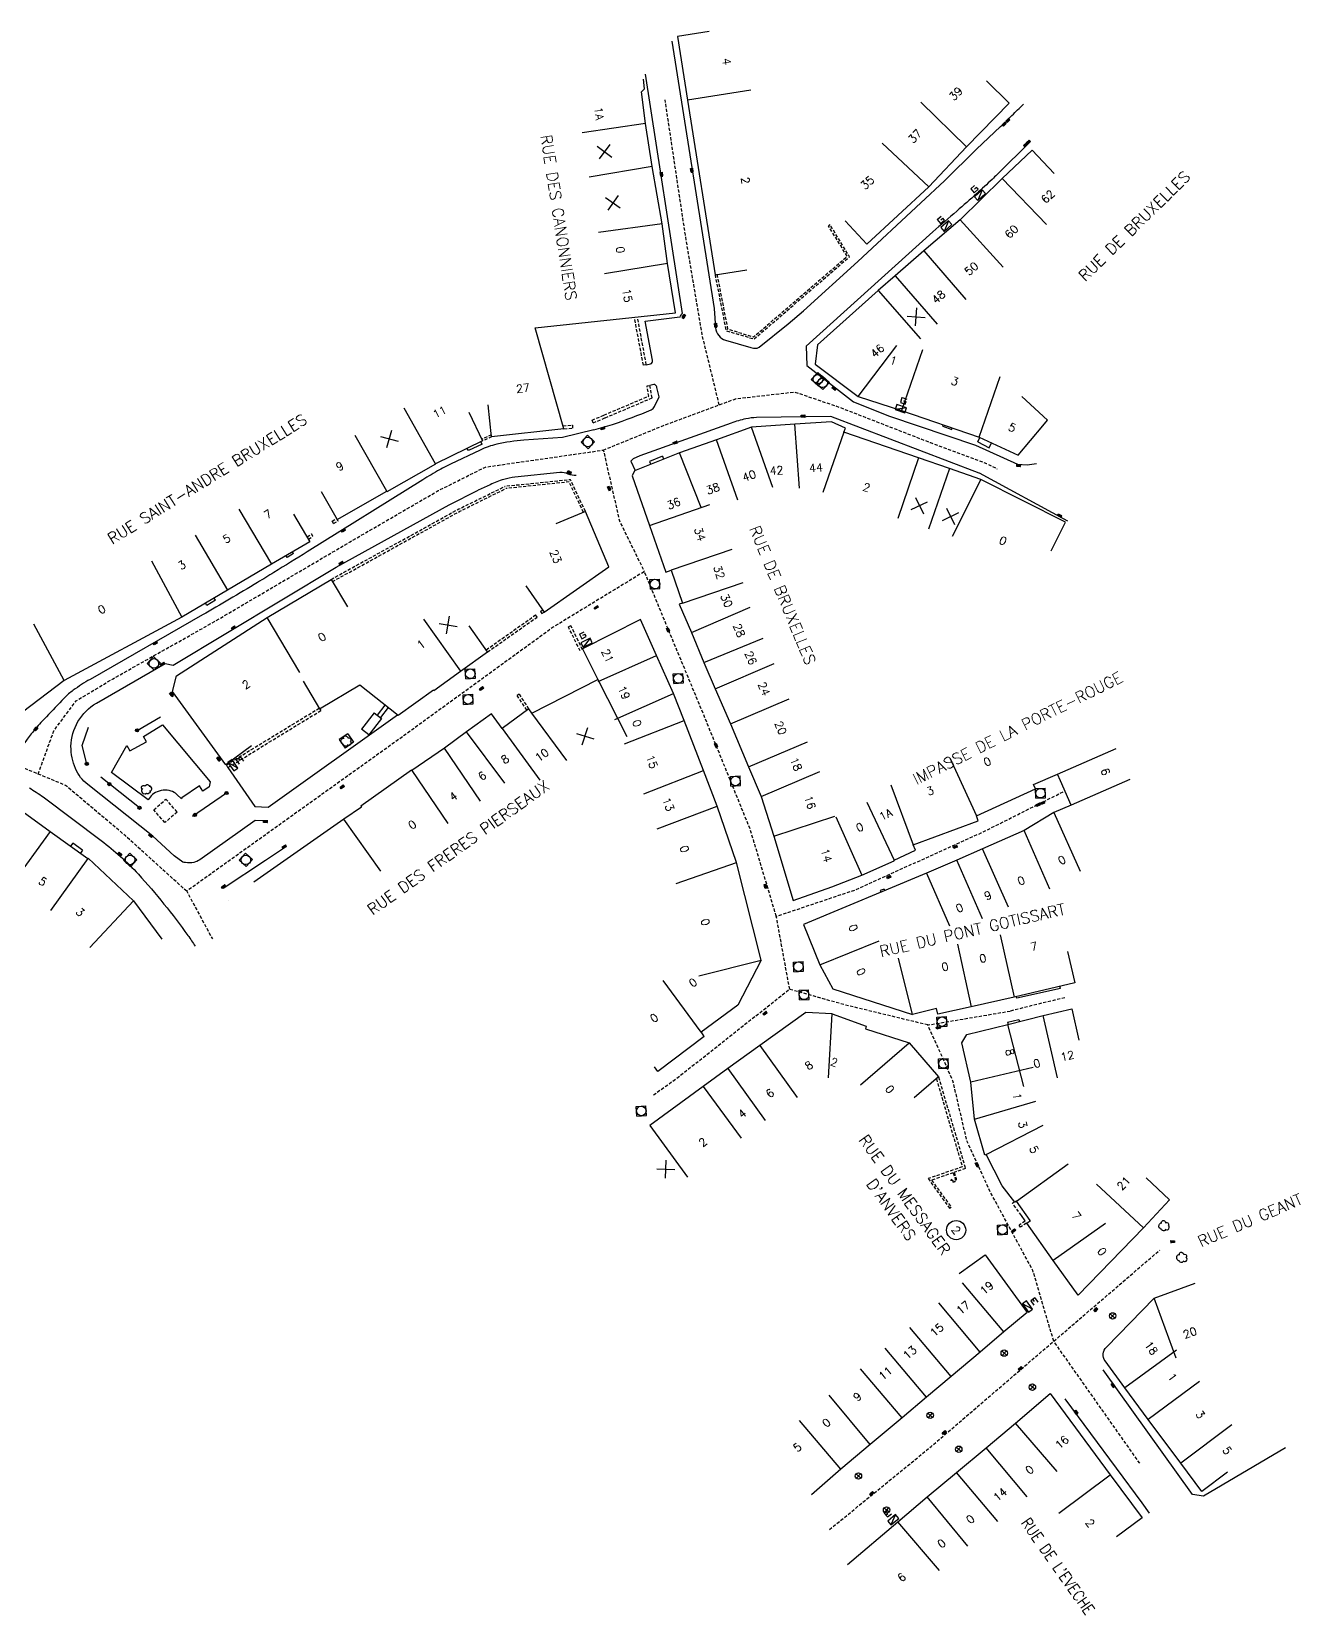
# Model space of a CAD drawing. Header units: millimetres. Extents: x 146015 to 146986, y 143000 to 144000.
# Drawn here: x 146784.5 to 146982.6, y 143007.6 to 143254.9 of the extents above; entities that cross this region are included whole.
import ezdxf
from ezdxf.enums import TextEntityAlignment as Align

# ---------------------------------------------------------------- set-up
doc = ezdxf.new("R2010")
doc.units = ezdxf.units.MM
doc.linetypes.add('DASHED', pattern=[0.75, 0.5, -0.25])
doc.layers.get('0').update_dxf_attribs({"linetype": 'CONTINUOUS'})
for name, color, linetype in [('W0001', 6, 'DASHED'), ('W0008', 7, 'CONTINUOUS'), ('W0017', 7, 'CONTINUOUS'), ('W0100', 7, 'CONTINUOUS'), ('W0105', 7, 'CONTINUOUS'), ('W0112', 1, 'DASHED'), ('W0300', 7, 'CONTINUOUS'), ('W0322', 7, 'CONTINUOUS'), ('W0400', 7, 'CONTINUOUS'), ('W0420', 7, 'CONTINUOUS'), ('W0430', 7, 'CONTINUOUS'), ('W0432', 7, 'CONTINUOUS'), ('W0469', 7, 'CONTINUOUS'), ('W0989', 7, 'CONTINUOUS'), ('W0991', 7, 'CONTINUOUS'), ('W1102', 7, 'CONTINUOUS')]:
    doc.layers.add(name, color=color, linetype=linetype)
doc.styles.get("Standard").update_dxf_attribs({"font": 'romans.shx', "width": 0.85})

# ---------------------------------------------------------------- blocks, each defined once
blk = doc.blocks.new('T420')
for p, q in [((0.75, 0.75), (-0.75, 0.75)), ((-0.75, 0.75), (-0.75, -0.75)), ((0.75, 0.75), (0.75, -0.75)), ((0.75, -0.75), (-0.75, -0.75))]:
    blk.add_line(p, q)
blk.add_ellipse((0, 0), major_axis=(-0.53, 0.53), ratio=1, start_param=3.926991, end_param=10.210176)
blk = doc.blocks.new('T400')
for p, q in [((-0.15, 0.3), (0.15, 0.3)), ((-0.15, -0.25), (-0.15, 0.3)), ((-0.15, 0.15), (0.15, 0.15)), ((-0.15, 0), (0.15, 0)), ((0.15, 0.3), (0.15, -0.25)), ((-0.15, -0.15), (0.15, -0.15)), ((-0.15, -0.25), (-0.15, -0.3)), ((-0.15, -0.3), (0.15, -0.3)), ((0.15, -0.3), (0.15, -0.25))]:
    blk.add_line(p, q)
blk = doc.blocks.new('T300')
for p, q in [((-0.8, 0.51), (-0.86, 0.34)), ((-0.86, 0.34), (-0.86, 0.17)), ((-0.86, 0.17), (-0.74, 0.06)), ((-0.69, 0.63), (-0.8, 0.51)), ((-0.8, -0.06), (-0.74, 0.06)), ((-0.74, 0.06), (-0.69, 0.11)), ((-0.57, 0.69), (-0.69, 0.63)), ((-0.46, 0.69), (-0.57, 0.69)), ((-0.29, 0.63), (-0.46, 0.69)), ((-0.29, 0.63), (-0.17, 0.74)), ((-0.23, 0.57), (-0.29, 0.63)), ((-0.17, 0.74), (-0.06, 0.8)), ((-0.06, 0.8), (0.06, 0.8)), ((0.06, 0.8), (0.23, 0.74)), ((0.23, 0.74), (0.34, 0.63)), ((0.34, 0.63), (0.4, 0.51)), ((0.46, 0.46), (0.34, 0.46)), ((0.4, 0.51), (0.4, 0.46)), ((0.57, 0.4), (0.46, 0.46)), ((0.57, 0.4), (0.69, 0.29)), ((0.69, 0.29), (0.74, 0.17)), ((0.74, 0.06), (0.69, -0.17)), ((0.74, 0.17), (0.74, 0.06)), ((-0.8, -0.17), (-0.8, -0.06)), ((-0.8, -0.23), (-0.8, -0.17)), ((-0.74, -0.34), (-0.8, -0.23)), ((-0.69, -0.4), (-0.74, -0.34)), ((-0.51, -0.46), (-0.69, -0.4)), ((-0.4, -0.46), (-0.51, -0.46)), ((-0.4, -0.46), (-0.34, -0.46)), ((-0.34, -0.46), (-0.34, -0.4)), ((-0.34, -0.51), (-0.34, -0.46)), ((-0.29, -0.63), (-0.34, -0.51)), ((-0.17, -0.74), (-0.29, -0.63)), ((-0.06, -0.8), (-0.17, -0.74)), ((0.06, -0.8), (-0.06, -0.8)), ((0.17, -0.74), (0.06, -0.8)), ((0.23, -0.69), (0.17, -0.74)), ((0.29, -0.46), (0.23, -0.46)), ((0.29, -0.63), (0.23, -0.69)), ((0.46, -0.4), (0.29, -0.46)), ((0.34, -0.51), (0.29, -0.63)), ((0.34, -0.51), (0.34, -0.46)), ((0.57, -0.34), (0.46, -0.4)), ((0.63, -0.29), (0.57, -0.34)), ((0.69, -0.17), (0.63, -0.29))]:
    blk.add_line(p, q)
blk = doc.blocks.new('T430')
at = {"flags": 128}
for points in [[(0.8, 0.8), (-0.8, 0.8)], [(-0.8, 0.8), (-0.8, 0)], [(0.8, 0.8), (-0.8, 0)], [(-0.8, 0), (0.8, 0)], [(-0.4, 2.1), (0.4, 2.1)], [(-0.4, 2.1), (-0.4, 1.3)], [(-0.4, 1.7), (0, 1.7)], [(-0.4, 1.3), (0.4, 1.3)], [(0.8, 0), (0.8, 0.8)]]:
    blk.add_lwpolyline(points, dxfattribs=at)
blk = doc.blocks.new('T432')
at = {"flags": 128}
for points in [[(0.8, 0.8), (-0.8, 0.8)], [(-0.8, 0.8), (-0.8, 0)], [(0.8, 0.8), (-0.8, 0)], [(-0.8, 0), (0.8, 0)], [(-0.4, 2.1), (-0.4, 1.3)], [(-0.4, 1.3), (0.4, 1.3)], [(-0.39, 2.1), (0.41, 2.1)], [(0, 1.7), (0.4, 1.7)], [(0.4, 1.3), (0.4, 1.7)], [(0.8, 0), (0.8, 0.8)]]:
    blk.add_lwpolyline(points, dxfattribs=at)
blk = doc.blocks.new('t322o')
at = {"color": 0, "linetype": 'Continuous'}
for radius in [0.25, 0.15]:
    blk.add_circle((0, 0), radius, dxfattribs=at)
blk = doc.blocks.new('t991o')
at = {"color": 0, "linetype": 'Continuous'}
for p, q in [((-1, 1), (1, -1)), ((-1, -1), (1, 1))]:
    blk.add_line(p, q, dxfattribs=at)
blk = doc.blocks.new('T469')
at = {"color": 0, "linetype": 'Continuous', "flags": 128}
for points in [[(-0.35, 0.35), (0.35, -0.35)], [(-0.35, -0.35), (0.35, 0.35)]]:
    blk.add_lwpolyline(points, dxfattribs=at)
at = {"color": 0, "linetype": 'Continuous'}
blk.add_circle((0, 0), 0.5, dxfattribs=at)

msp = doc.modelspace()

# ---------------------------------------------------------------- linework, layer by layer
at = {"layer": 'W0001', "flags": 128}
for points in [[(146891.85, 143196.63), (146889.21, 143207.45), (146886.56, 143223.16), (146883.39, 143244.27)], [(146873.74, 143189.56), (146883.13, 143193.4), (146894.45, 143197.59), (146903.64, 143198.64), (146910.53, 143196.29), (146924.83, 143190.73), (146933.59, 143187.48), (146935.27, 143186.63), (146935.27, 143186.63)], [(146808.68, 143120.67), (146799.11, 143129.32), (146789.77, 143137.19), (146781.14, 143140.77), (146776.16, 143142.47), (146767.13, 143150.58), (146753.97, 143163.29), (146739, 143179.79), (146729.2, 143188.82), (146709.25, 143161.56)], [(146785.49, 143138.97), (146787.93, 143145.72), (146791.41, 143150.39), (146797.18, 143153.86), (146813.03, 143162.79), (146834.22, 143175.25), (146847.97, 143183.23), (146855.33, 143186.91), (146869.06, 143188.89), (146873.74, 143189.56), (146876.25, 143178.52), (146880.15, 143170.59)], [(146900.76, 143116.75), (146896.71, 143130.27), (146889.64, 143147.69), (146880.15, 143170.59), (146865.92, 143161.9), (146841.89, 143144.44), (146808.68, 143120.67), (146812.69, 143113.24)], [(146902.85, 143105.35), (146900.76, 143116.75), (146913.03, 143120.87), (146932.75, 143129.78), (146945.83, 143136.34)], [(146924.42, 143099.78), (146911.57, 143102.89), (146902.85, 143105.35), (146885.23, 143091.42), (146881.39, 143088.67)], [(146945.82, 143104.02), (146945.82, 143104.02), (146945.82, 143104.02), (146945.82, 143104.02), (146945.82, 143104.02), (146945.82, 143104.02), (146945.82, 143104.02), (146944.22, 143103.65), (146942.88, 143103.34), (146940.53, 143102.76), (146937.27, 143101.95)], [(146944.08, 143050.4), (146940.82, 143061.44), (146934.2, 143073.65), (146930.49, 143081.79), (146928.35, 143091.04), (146924.42, 143099.78), (146937.27, 143101.95)], [(146909.06, 143020.97), (146909.06, 143020.97), (146924.93, 143033.95), (146960.64, 143064.62)], [(146957.52, 143031.33), (146944.08, 143050.4)]]:
    msp.add_lwpolyline(points, dxfattribs=at)
at = {"layer": 'W0008'}
msp.add_line((146880.27, 143248.29), (146886.04, 143210.91), dxfattribs=at)
at = {"layer": 'W0008', "flags": 128}
for points in [[(146884.46, 143253.4), (146891.03, 143211.66), (146891.27, 143208.68, 0.149425), (146891.77, 143207.44, 0.153748), (146892.84, 143206.71), (146896.79, 143205.56, 0.085772), (146897.63, 143205.46, 0.156453), (146898.07, 143205.63), (146902.62, 143209.29), (146905, 143211.31), (146913.51, 143219), (146923.34, 143228.16), (146927.03, 143231.61), (146932.03, 143236.54), (146935.79, 143240.08, 0.009883), (146937.56, 143241.82, -0.009883), (146939.34, 143243.56)], [(146940.47, 143237.73), (146935.25, 143232.59, -0.007123), (146934.46, 143231.84, -0.002349), (146932.05, 143229.62, -0.009014), (146928.93, 143226.88, 0.00759), (146925.22, 143223.64), (146905.4, 143205.78), (146905.52, 143202.79), (146912.8, 143197.09), (146918.44, 143194.87), (146931.89, 143190.31), (146938.4, 143187.34), (146939.92, 143187.26), (146941.37, 143187.47)], [(146909.29, 143194.83), (146897.66, 143194.63, 0.048223), (146896, 143194.44, 0.03346), (146893.69, 143193.78), (146879.44, 143188.68), (146878.42, 143188.18), (146878.06, 143187.82), (146878.74, 143186.36)], [(146872.26, 143192.71), (146867.36, 143191.55), (146861.35, 143191.1, 0.036025), (146857.11, 143190.47, 0.056195), (146854.51, 143189.57), (146849.9, 143187.38, 0.01742), (146848.18, 143186.49, 0.010957), (146845.54, 143184.92), (146827.51, 143173.67, -0.001204), (146822.31, 143170.45, -0.002465), (146819.75, 143168.89, -0.002706), (146815.36, 143166.27, -0.002833), (146811.14, 143163.81), (146793.59, 143153.75, 0.02618), (146790.97, 143152.06, 0.043621), (146789.55, 143150.83, 0.004366), (146786.77, 143147.92, 0.00705), (146785.09, 143146.08, 0.029418), (146783.79, 143144.42, -0.041387), (146782.83, 143143.26, -0.136216), (146782.33, 143142.97, -0.047728), (146780.72, 143142.71, -0.140727), (146779.04, 143143.08, -0.105563), (146777.51, 143144.41)], [(146869.51, 143185.6, -0.138208), (146868.24, 143185.82, 0.138208), (146866.97, 143186.04), (146859.93, 143185.33, 0.047833), (146858.21, 143184.98, 0.036291), (146856.05, 143184.16), (146854.22, 143183.3)], [(146784.13, 143136.84, 0.021711), (146785.19, 143136.12, -0.021711), (146786.25, 143135.39), (146795.35, 143128.57, -0.046988), (146801.13, 143123.33, -0.029804), (146808.85, 143113.78, -0.027159), (146810, 143112.07), (146810, 143112.07), (146810, 143112.07)]]:
    msp.add_lwpolyline(points, format="xyb", dxfattribs=at)
at = {"layer": 'W0008'}
for points in [[(146880.46, 143202.9), (146881.12, 143203.05, 0.226566), (146881.35, 143203.22, 0.16381), (146881.41, 143203.61), (146880.26, 143209.72), (146885.71, 143210.36, 0.23808), (146885.72, 143210.36, 0.002621), (146886.04, 143210.91, 0.167339)], [(146872.26, 143192.71, 0.008557), (146873.73, 143193.12, 0.008557), (146875.17, 143193.57, 0.020189), (146881.23, 143195.87, 0.185773), (146881.75, 143196.38), (146882.45, 143197.9), (146882.11, 143199.36, 0.154085), (146881.89, 143199.72, 0.24108), (146881.63, 143199.79), (146881.03, 143199.65)], [(146821.37, 143131.66), (146819.39, 143131.74), (146810.74, 143125.59, -0.10496), (146809.79, 143125.17, -0.083757), (146808.48, 143125.13, -0.015009), (146808.11, 143125.19, -0.11157), (146808.07, 143125.21), (146806.7, 143126.22), (146803.39, 143129.25), (146793.22, 143137.33, -0.122363), (146791.32, 143139.81, -0.106989), (146790.61, 143143.3, -0.130595), (146791.7, 143147.17, -0.129029), (146794.59, 143150.03), (146805.31, 143156.22), (146806.55, 143155.96), (146832.01, 143171.29), (146849.67, 143181.02), (146854.22, 143183.3, -0.028062)]]:
    msp.add_lwpolyline(points, format="xyb", dxfattribs=at)
at = {"layer": 'W0008', "flags": 128}
for points in [[(146946.3, 143178.45), (146932.49, 143185.95), (146932.45, 143185.97), (146909.29, 143194.83)], [(146980.29, 143033.76), (146967.48, 143026.21), (146965.75, 143026.44), (146951.79, 143045.91)], [(146945.82, 143041.39), (146957.84, 143025.15), (146958.97, 143023.56)]]:
    msp.add_lwpolyline(points, dxfattribs=at)
at = {"layer": 'W0008'}
msp.add_lwpolyline([(146814.38, 143121.17), (146821.01, 143125.52), (146824.29, 143127.69)], dxfattribs=at)
at = {"layer": 'W0017'}
for p, q in [((146837.94, 143148.55), (146839.1, 143147.65)), ((146833.84, 143145.27), (146832.51, 143144.34)), ((146832.51, 143144.34), (146833.42, 143143.02)), ((146834.75, 143143.95), (146833.42, 143143.02)), ((146833.85, 143145.26), (146834.75, 143143.95)), ((146837.13, 143145.1), (146835.97, 143146))]:
    msp.add_line(p, q, dxfattribs=at)
at = {"layer": 'W0017', "flags": 128}
for points in [[(146837.94, 143148.55), (146835.97, 143146)], [(146815.13, 143140.01), (146819.3, 143133.88), (146821.39, 143133.79), (146841.62, 143148.24)], [(146839.1, 143147.65), (146837.13, 143145.1)]]:
    msp.add_lwpolyline(points, dxfattribs=at)
msp.add_lwpolyline([(146812.36, 143137.73), (146812.18, 143136.97), (146811.2, 143136.27), (146810.68, 143137.11), (146807.93, 143135.23), (146807.89, 143135.1), (146807.13, 143135.8, 0.113669), (146806.23, 143136.32, 0.096533), (146805.01, 143136.44, 0.10084), (146803.8, 143136.08, 0.116694), (146802.98, 143135.35), (146802.68, 143134.92), (146796.95, 143139.22), (146799.34, 143143.43), (146799.82, 143142.59), (146802.4, 143144), (146801.94, 143144.85), (146804.92, 143146.64)], format="xyb", close=True, dxfattribs=at)
at = {"layer": 'W0100'}
for p, q in [((146890.26, 143254.91), (146885.32, 143254.13)), ((146880.19, 143245.96), (146880.02, 143247.47)), ((146879.69, 143245.52), (146880.19, 143245.96)), ((146880.35, 143240.58), (146879.69, 143245.52)), ((146937.13, 143243.72), (146933.56, 143247.22)), ((146930.45, 143236.91), (146937.13, 143243.72)), ((146924.57, 143230.67), (146930.45, 143236.91)), ((146944.14, 143232.74), (146940.72, 143236.38)), ((146882.91, 143224.9), (146881.37, 143233.85)), ((146914.91, 143221.72), (146924.57, 143230.67)), ((146911.51, 143225.39), (146914.91, 143221.72)), ((146883.78, 143218.7), (146882.91, 143224.9)), ((146885.03, 143210.99), (146883.78, 143218.7)), ((146891.19, 143216.95), (146896.13, 143217.73)), ((146916.67, 143214.47), (146907.18, 143206.02)), ((146863.11, 143208.66), (146885.03, 143210.99)), ((146907.18, 143206.02), (146906.82, 143203)), ((146906.82, 143203), (146913.52, 143197.93)), ((146913.52, 143197.93), (146920.33, 143195.75)), ((146920.33, 143195.75), (146932.46, 143191.59)), ((146896.88, 143193.12), (146891.44, 143191.17)), ((146903.67, 143193.61), (146896.88, 143193.12)), ((146909.39, 143193.99), (146903.67, 143193.61)), ((146911.57, 143192.99), (146909.39, 143193.99)), ((146891.44, 143191.17), (146885.62, 143189.13)), ((146911.32, 143192.37), (146911.57, 143192.99)), ((146922.97, 143188.33), (146911.32, 143192.37)), ((146885.62, 143189.13), (146878.6, 143186.31)), ((146927.78, 143186.67), (146922.97, 143188.33)), ((146840, 143183.09), (146847.57, 143187.4)), ((146847.57, 143187.4), (146847.55, 143187.44)), ((146878.6, 143186.31), (146878.24, 143185.52)), ((146878.6, 143186.31), (146878.6, 143186.31)), ((146932.72, 143184.98), (146927.78, 143186.67)), ((146832.16, 143178.73), (146839.96, 143183.17)), ((146839.96, 143183.17), (146840, 143183.09)), ((146878.24, 143185.52), (146880.96, 143177.77)), ((146945.92, 143178.31), (146932.72, 143184.98)), ((146829.69, 143183.07), (146832.16, 143178.73)), ((146825.38, 143179.57), (146827.92, 143175.26)), ((146943.66, 143173.85), (146945.92, 143178.31)), ((146880.96, 143177.77), (146883.49, 143170.49)), ((146827.92, 143175.26), (146821.9, 143171.73)), ((146821.9, 143171.73), (146815.06, 143167.68)), ((146883.49, 143170.49), (146884.34, 143170.79)), ((146884.34, 143170.79), (146886.1, 143165.66)), ((146821.23, 143163.41), (146831.22, 143169.36)), ((146831.22, 143169.36), (146833.78, 143165.07)), ((146884.57, 143170.14), (146884.57, 143170.14)), ((146815.06, 143167.68), (146807.91, 143163.47)), ((146807.91, 143163.47), (146789.55, 143153.57)), ((146807.11, 143154.31), (146821.23, 143163.41)), ((146886.1, 143165.66), (146885.61, 143165.5)), ((146882.05, 143157.5), (146879.55, 143163.08)), ((146884.69, 143151.56), (146882.05, 143157.5)), ((146889.45, 143156.4), (146891.23, 143152.27)), ((146789.55, 143153.57), (146778.1, 143144.91)), ((146826.87, 143153.48), (146829.41, 143149.17)), ((146847.28, 143152.03), (146851.45, 143155.03)), ((146829.41, 143149.17), (146835.72, 143152.89)), ((146835.72, 143152.89), (146841.69, 143148.19)), ((146841.69, 143148.19), (146847.2, 143152.11)), ((146847.2, 143152.11), (146847.28, 143152.03)), ((146886.35, 143147.32), (146884.69, 143151.56)), ((146891.23, 143152.27), (146893.58, 143146.79)), ((146829.41, 143149.17), (146829.41, 143149.17)), ((146862.13, 143149.14), (146857.93, 143146.08)), ((146862.56, 143148.49), (146862.13, 143149.14)), ((146856.3, 143148.37), (146852.37, 143145.58)), ((146857.93, 143146.08), (146856.3, 143148.37)), ((146889.38, 143139.51), (146886.35, 143147.32)), ((146893.58, 143146.79), (146896.41, 143140.1)), ((146852.37, 143145.58), (146848.93, 143143.02)), ((146818.82, 143143.35), (146814.78, 143140.41)), ((146848.93, 143143.02), (146843.82, 143139.54)), ((146843.79, 143139.57), (146835.9, 143133.96)), ((146843.79, 143139.57), (146835.9, 143133.96)), ((146843.82, 143139.54), (146843.79, 143139.57)), ((146843.79, 143139.57), (146843.79, 143139.57)), ((146891.5, 143133.96), (146889.38, 143139.51)), ((146896.41, 143140.1), (146898.37, 143135.46)), ((146940.94, 143137.33), (146944.69, 143138.95)), ((146778.68, 143136.28), (146787.35, 143129.99)), ((146932.02, 143132.42), (146941.23, 143136.65)), ((146941.23, 143136.65), (146940.94, 143137.33)), ((146835.98, 143133.82), (146833.24, 143131.94)), ((146835.9, 143133.96), (146835.98, 143133.82)), ((146894.56, 143125.18), (146891.5, 143133.96)), ((146898.37, 143135.46), (146900.39, 143129.29)), ((146946.78, 143134.12), (146944.12, 143132.94)), ((146833.24, 143131.94), (146819.15, 143122.07)), ((146922.12, 143127.9), (146932.3, 143131.66)), ((146932.3, 143131.66), (146932.02, 143132.42)), ((146944.12, 143132.94), (146939.44, 143130.15)), ((146787.35, 143129.99), (146793.22, 143125.77)), ((146900.39, 143129.29), (146903.38, 143119.24)), ((146939.44, 143130.15), (146932.94, 143127.3)), ((146919.14, 143125.52), (146922.49, 143127.1)), ((146922.49, 143127.1), (146922.12, 143127.9)), ((146932.94, 143127.3), (146928.96, 143125.52)), ((146793.22, 143125.77), (146793.31, 143125.84)), ((146793.31, 143125.84), (146800.39, 143119.18)), ((146898.37, 143109.88), (146894.56, 143125.18)), ((146914.14, 143123.16), (146919.15, 143125.4)), ((146919.15, 143125.4), (146919.14, 143125.52)), ((146928.96, 143125.52), (146924.22, 143123.47)), ((146903.38, 143119.24), (146909.43, 143121.33)), ((146924.22, 143123.47), (146905.01, 143115.47)), ((146909.43, 143121.33), (146914.14, 143123.16)), ((146800.39, 143119.18), (146804.79, 143113.19)), ((146815.27, 143119.23), (146815.27, 143119.23)), ((146905.01, 143115.47), (146907.57, 143109.15)), ((146898.37, 143109.88), (146894.76, 143102.86)), ((146946.22, 143111.24), (146947.39, 143106.38)), ((146909.6, 143105.45), (146922.01, 143101.43)), ((146937.88, 143104.1), (146931.2, 143102.62)), ((146947.39, 143106.38), (146937.88, 143104.1)), ((146894.76, 143102.86), (146889, 143098.65)), ((146905.37, 143101.73), (146898.18, 143096.6)), ((146909.47, 143101.51), (146905.37, 143101.73)), ((146925.76, 143102.37), (146922.01, 143101.43)), ((146925.98, 143101.47), (146925.76, 143102.37)), ((146931.2, 143102.62), (146925.98, 143101.47)), ((146942.44, 143101.27), (146946.9, 143102.29)), ((146946.9, 143102.29), (146948.01, 143097.42)), ((146909.47, 143101.51), (146914.78, 143099.62)), ((146914.78, 143099.62), (146914.71, 143099.17)), ((146914.71, 143099.17), (146921.48, 143096.99)), ((146930.5, 143098.3), (146936.92, 143099.84)), ((146936.92, 143099.84), (146942.44, 143101.27)), ((146889.47, 143097.99), (146882.26, 143092.53)), ((146889, 143098.65), (146889.46, 143098)), ((146898.18, 143096.6), (146893.18, 143092.99)), ((146921.48, 143096.99), (146926.09, 143091.66)), ((146929.71, 143096.99), (146930.5, 143098.3)), ((146931.15, 143090.86), (146929.71, 143096.99)), ((146882.26, 143092.53), (146881.75, 143093.25)), ((146893.18, 143092.99), (146889.34, 143090.15)), ((146926.09, 143091.66), (146922.31, 143088.39)), ((146889.34, 143090.15), (146881.03, 143084.09)), ((146931.7, 143085.07), (146931.15, 143090.86)), ((146933.34, 143079.47), (146931.7, 143085.07)), ((146933.55, 143079.53), (146933.34, 143079.47)), ((146936.05, 143074.68), (146933.55, 143079.53)), ((146938.02, 143072.09), (146936.05, 143074.68)), ((146958.51, 143075.89), (146962.17, 143072.48)), ((146938.25, 143072.26), (146938.02, 143072.09)), ((146940.41, 143069.26), (146938.25, 143072.26)), ((146962.17, 143072.48), (146958.09, 143068.1)), ((146939.86, 143068.83), (146940.43, 143069.27)), ((146943.99, 143063), (146939.86, 143068.83)), ((146958.09, 143068.1), (146947.91, 143057.58)), ((146929.32, 143060.97), (146933.37, 143063.91)), ((146933.37, 143063.91), (146939.92, 143054.88)), ((146947.91, 143057.58), (146943.99, 143063)), ((146959.76, 143057.13), (146966.15, 143059.46)), ((146939.92, 143054.88), (146936.3, 143051.84)), ((146936.3, 143051.84), (146932.59, 143048.71)), ((146932.59, 143048.71), (146928.06, 143044.91)), ((146955.19, 143043.1), (146952.13, 143047.31)), ((146928.06, 143044.91), (146924.22, 143041.66)), ((146938.11, 143037.61), (146943.5, 143042.25)), ((146943.5, 143042.25), (146952.87, 143029.54)), ((146958.81, 143038.17), (146955.19, 143043.1)), ((146924.22, 143041.66), (146920.39, 143038.42)), ((146920.39, 143038.42), (146915.4, 143034.28)), ((146933.51, 143033.76), (146938.11, 143037.61)), ((146963.92, 143031.34), (146958.81, 143038.17)), ((146915.4, 143034.28), (146910.84, 143030.39)), ((146928.91, 143029.89), (146933.51, 143033.76)), ((146910.84, 143030.39), (146906.23, 143026.4)), ((146924.3, 143026.08), (146928.91, 143029.89)), ((146967.23, 143026.92), (146963.92, 143031.34)), ((146971.23, 143029.92), (146967.23, 143026.92)), ((146952.87, 143029.54), (146957.9, 143022.83)), ((146919.73, 143022.17), (146924.3, 143026.08)), ((146957.9, 143022.83), (146953.9, 143019.83)), ((146911.88, 143015.54), (146919.73, 143022.17))]:
    msp.add_line(p, q, dxfattribs=at)
at = {"layer": 'W0100', "flags": 128}
for points in [[(146885.32, 143254.13), (146886.89, 143244.2), (146891.19, 143216.95)], [(146881.37, 143233.85), (146880.35, 143240.58)], [(146940.72, 143236.38), (146936.03, 143231.98), (146929.45, 143225.51), (146923.8, 143220.68), (146919.32, 143216.79)], [(146919.32, 143216.79), (146916.67, 143214.47)], [(146856.3, 143191.65), (146855.76, 143196.62)], [(146932.46, 143191.59), (146938.55, 143188.77), (146942.36, 143193.34), (146943.09, 143194.21), (146939.08, 143197.94)], [(146867.59, 143192.87), (146856.3, 143191.65)], [(146870.94, 143179.97), (146866.33, 143178.03)], [(146874.58, 143171.34), (146870.94, 143179.97)], [(146855.68, 143158.05), (146852.78, 143162.12)], [(146887.52, 143161.07), (146889.45, 143156.4)], [(146851.45, 143155.03), (146855.68, 143158.05)], [(146862.56, 143148.49), (146872.88, 143153.76)], [(146946.78, 143134.12), (146945.15, 143137.9), (146944.69, 143138.95)]]:
    msp.add_lwpolyline(points, dxfattribs=at)
at = {"layer": 'W0100'}
for points in [[(146867.59, 143192.87), (146863.11, 143208.66)], [(146852.72, 143195.49), (146854.9, 143190.99)], [(146854.9, 143190.99), (146847.55, 143187.44)], [(146864.5, 143164.27), (146874.58, 143171.34)], [(146861.63, 143168.36), (146864.5, 143164.27)], [(146885.61, 143165.5), (146887.52, 143161.07)], [(146879.55, 143163.08), (146870.49, 143158.51)], [(146870.49, 143158.51), (146872.88, 143153.76)], [(146814.78, 143140.41), (146806.46, 143151.87), (146807.11, 143154.31)], [(146907.56, 143109.16), (146909.6, 143105.45)]]:
    msp.add_lwpolyline(points, dxfattribs=at)
at = {"layer": 'W0100', "flags": 128}
msp.add_lwpolyline([(146952.13, 143047.31, -0.179689), (146951.82, 143048.41, -0.174271), (146952.31, 143049.48), (146959.76, 143057.13)], format="xyb", dxfattribs=at)
at = {"layer": 'W0105'}
for p, q in [((146926.74, 143193.29), (146926.82, 143193.52)), ((146928.15, 143192.77), (146928.24, 143193.03)), ((146854.8, 143190.51), (146854.63, 143190.86)), ((146932.21, 143190.83), (146932.54, 143191.55)), ((146933.98, 143189.94), (146934.34, 143190.72)), ((146852.67, 143189.48), (146852.5, 143189.83)), ((146882.96, 143188.59), (146883.14, 143188.13)), ((146880.97, 143187.78), (146881.15, 143187.33)), ((146825.34, 143173.39), (146825.18, 143173.66)), ((146824.35, 143172.81), (146824.19, 143173.07)), ((146813.16, 143166.11), (146812.96, 143166.45)), ((146811.84, 143165.31), (146811.63, 143165.66)), ((146790.89, 143128.18), (146790.54, 143127.69)), ((146792.43, 143127.07), (146792.08, 143126.59)), ((146916.96, 143120.76), (146917.07, 143120.49)), ((146917.59, 143120.99), (146917.69, 143120.75)), ((146938.33, 143103.96), (146938.27, 143104.2)), ((146945.14, 143105.48), (146945.06, 143105.82)), ((146936.87, 143100.24), (146936.97, 143099.86)), ((146938.65, 143100.66), (146938.74, 143100.31))]:
    msp.add_line(p, q, dxfattribs=at)
at = {"layer": 'W0105', "flags": 128}
for points in [[(146926.74, 143193.29), (146928.15, 143192.77)], [(146932.21, 143190.83), (146933.98, 143189.94)], [(146854.8, 143190.51), (146852.67, 143189.48)], [(146882.96, 143188.59), (146880.97, 143187.78)], [(146825.34, 143173.39), (146824.35, 143172.81)], [(146813.16, 143166.11), (146811.84, 143165.31)], [(146839.63, 143149.74), (146838.42, 143148.18)], [(146840.15, 143149.34), (146838.94, 143147.78)], [(146792.43, 143127.07), (146790.89, 143128.18)], [(146917.59, 143120.99), (146916.96, 143120.76)], [(146945.14, 143105.48), (146938.33, 143103.96)], [(146936.87, 143100.24), (146938.65, 143100.66)], [(146939.64, 143069.17), (146939.03, 143070.02)]]:
    msp.add_lwpolyline(points, dxfattribs=at)
at = {"layer": 'W0112'}
for p, q in [((146909.15, 143224.74), (146908.9, 143224.58)), ((146880.46, 143202.9), (146880, 143202.82)), ((146880.57, 143199.59), (146881.03, 143199.65)), ((146869, 143193.01), (146868.96, 143193.47)), ((146872.16, 143193.81), (146871.98, 143194.24)), ((146831.62, 143178.1), (146831.4, 143178.47)), ((146832.32, 143178.5), (146832.16, 143178.73)), ((146828.4, 143176.1), (146828.16, 143176.46)), ((146863.4, 143163.49), (146863.17, 143163.82)), ((146863.93, 143164.36), (146864.27, 143164.6)), ((146863.93, 143164.36), (146864.15, 143164.03)), ((146864.15, 143164.03), (146864.5, 143164.27)), ((146868.68, 143162.13), (146868.3, 143161.94)), ((146860.27, 143151.28), (146860.6, 143151.49)), ((146829.66, 143148.9), (146829.47, 143149.21)), ((146815.13, 143140.01), (146814.88, 143140.42)), ((146803.53, 143133.39), (146805.44, 143135.05)), ((146807.19, 143133.04), (146805.28, 143131.38)), ((146929.8, 143077.63), (146924.47, 143075.78)), ((146930.29, 143077.38), (146928.51, 143076.76)), ((146928.37, 143076.71), (146925.01, 143075.54)), ((146928.19, 143075.63), (146928.03, 143075.61)), ((146927.8, 143071.17), (146928.05, 143071.34)), ((146938.9, 143068.21), (146938.69, 143068.52))]:
    msp.add_line(p, q, dxfattribs=at)
at = {"layer": 'W0112', "flags": 128}
for points in [[(146891.19, 143216.95), (146892.9, 143208.22), (146897.29, 143206.91), (146912.2, 143219.76), (146909.15, 143224.74)], [(146891.48, 143217.01), (146893.16, 143208.46), (146897.22, 143207.24), (146911.82, 143219.82), (146908.9, 143224.58)], [(146880, 143202.82), (146878.62, 143210.18)], [(146880.46, 143202.9), (146879.08, 143210.27)], [(146873.84, 143195.03), (146880.83, 143197.99), (146880.57, 143199.59)], [(146867.46, 143193.33), (146868.96, 143193.47)], [(146871.98, 143194.24), (146873.84, 143195.03)], [(146872.16, 143193.81), (146874.02, 143194.6)], [(146856.27, 143191.96), (146854.77, 143191.26)], [(146856.3, 143191.65), (146854.9, 143190.99)], [(146867.59, 143192.87), (146869, 143193.01)], [(146831.22, 143169.36), (146851.18, 143180.37), (146858.35, 143183.87)], [(146831.43, 143169.02), (146851.36, 143180.02), (146858.52, 143183.55)], [(146870.94, 143179.97), (146868.63, 143184.94), (146858.35, 143183.87)], [(146831.62, 143178.1), (146832.32, 143178.5)], [(146827.48, 143176), (146828.16, 143176.46)], [(146827.7, 143175.63), (146828.4, 143176.1)], [(146855.45, 143158.37), (146863.17, 143163.82)], [(146855.68, 143158.05), (146863.4, 143163.49)], [(146870.13, 143158.2), (146868.3, 143161.94)], [(146870.51, 143158.39), (146868.68, 143162.13)], [(146861.79, 143148.92), (146860.27, 143151.28)], [(146862.13, 143149.14), (146860.6, 143151.49)], [(146814.88, 143140.42), (146829.35, 143149.26)], [(146815.13, 143140.01), (146829.66, 143148.9)], [(146807.19, 143133.04), (146805.44, 143135.05)], [(146805.28, 143131.38), (146803.53, 143133.39)], [(146925.76, 143091.37), (146929.8, 143077.63)], [(146924.47, 143075.78), (146927.8, 143071.17)], [(146925.01, 143075.54), (146928.05, 143071.34)], [(146939.03, 143070.02), (146937.65, 143071.93), (146937.92, 143072.14)], [(146939.64, 143069.14), (146938.69, 143068.52)], [(146939.85, 143068.83), (146938.9, 143068.21)]]:
    msp.add_lwpolyline(points, dxfattribs=at)
at = {"layer": 'W0112'}
for points in [[(146874.02, 143194.6), (146881.35, 143197.7), (146881.03, 143199.65)], [(146870.63, 143179.83), (146868.43, 143184.58), (146858.52, 143183.55)], [(146831.4, 143178.47), (146832.08, 143178.87)], [(146926.09, 143091.66), (146930.29, 143077.38)]]:
    msp.add_lwpolyline(points, dxfattribs=at)
at = {"layer": 'W0112', "flags": 128}
for points in [[(146928.51, 143076.76), (146928.82, 143075.85, -1.169012), (146928.03, 143075.61)], [(146928.37, 143076.71), (146928.68, 143075.78, -1.169012), (146928.19, 143075.63)]]:
    msp.add_lwpolyline(points, format="xyb", dxfattribs=at)
at = {"layer": 'W0322', "flags": 128}
for points in [[(146793.08, 143140.56), (146792.36, 143143.43), (146793.32, 143146.28)], [(146800.92, 143145.79), (146804.6, 143147.93)], [(146801.31, 143133.7), (146795.25, 143138.46)], [(146814.9, 143136), (146809.61, 143132.34)]]:
    msp.add_lwpolyline(points, dxfattribs=at)
at = {"layer": 'W1102'}
for p, q in [((146896.77, 143245.76), (146886.89, 143244.2)), ((146923.31, 143243.91), (146930.45, 143236.91)), ((146917.29, 143237.52), (146924.57, 143230.67)), ((146881.37, 143233.85), (146871.52, 143232.16)), ((146936.03, 143231.98), (146942.96, 143224.77)), ((146929.45, 143225.51), (146936.21, 143218.13)), ((146882.91, 143224.9), (146873.01, 143223.52)), ((146923.8, 143220.68), (146930.33, 143213.1)), ((146883.78, 143218.7), (146873.91, 143217.08)), ((146919.32, 143216.79), (146925.87, 143209.24)), ((146913.52, 143197.93), (146919.56, 143205.91)), ((146923.57, 143205.2), (146920.33, 143195.75)), ((146932.46, 143191.59), (146935.71, 143201.05)), ((146847.55, 143187.44), (146842.62, 143196.09)), ((146900.24, 143183.7), (146896.88, 143193.12)), ((146904.4, 143183.64), (146903.67, 143193.61)), ((146839.96, 143183.17), (146835.01, 143191.86)), ((146894.75, 143181.74), (146891.44, 143191.17)), ((146911.32, 143192.37), (146908.04, 143182.92)), ((146889.04, 143180.6), (146885.62, 143189.13)), ((146922.97, 143188.33), (146919.72, 143178.87)), ((146927.78, 143186.67), (146924.53, 143177.22)), ((146932.72, 143184.98), (146928.21, 143176.05)), ((146880.96, 143177.77), (146890.39, 143181.08)), ((146816.81, 143180.33), (146821.9, 143171.73)), ((146809.98, 143176.29), (146815.06, 143167.68)), ((146893.8, 143174.03), (146884.34, 143170.79)), ((146803.16, 143172.27), (146807.91, 143163.47)), ((146886.1, 143165.66), (146895.56, 143168.9)), ((146826.35, 143154.82), (146821.23, 143163.41)), ((146789.55, 143153.57), (146784.81, 143162.38)), ((146872.92, 143153.42), (146882.05, 143157.5)), ((146891.23, 143152.27), (146900.41, 143156.23)), ((146875.55, 143147.49), (146884.69, 143151.56)), ((146893.58, 143146.79), (146902.77, 143150.73)), ((146857.93, 143146.08), (146863.82, 143138)), ((146868.02, 143141.06), (146862.56, 143148.49)), ((146877.04, 143143.68), (146886.35, 143147.32)), ((146858.34, 143137.56), (146852.37, 143145.58)), ((146896.41, 143140.1), (146905.62, 143144)), ((146854.56, 143134.75), (146848.93, 143143.02)), ((146927.84, 143141.51), (146932.02, 143132.42)), ((146944.69, 143138.95), (146953.85, 143142.96)), ((146843.82, 143139.54), (146849.45, 143131.27)), ((146880.05, 143135.9), (146889.38, 143139.51)), ((146898.37, 143135.46), (146907.58, 143139.36)), ((146918.65, 143137.29), (146922.12, 143127.9)), ((146955.96, 143138.11), (146946.78, 143134.12)), ((146882.16, 143130.39), (146891.5, 143133.96)), ((146914.89, 143134.58), (146919.14, 143125.52)), ((146839.02, 143123.78), (146833.24, 143131.94)), ((146900.39, 143129.29), (146909.89, 143132.4)), ((146910.06, 143132.29), (146914.14, 143123.16)), ((146944.12, 143132.94), (146948.19, 143123.8)), ((146787.35, 143129.99), (146781.48, 143121.89)), ((146943.45, 143120.99), (146939.44, 143130.15)), ((146937.03, 143118.18), (146932.94, 143127.3)), ((146793.22, 143125.77), (146787.39, 143117.65)), ((146885.12, 143121.89), (146894.56, 143125.18)), ((146932.94, 143116.34), (146928.96, 143125.52)), ((146924.22, 143123.47), (146927.78, 143115.25)), ((146800.39, 143119.18), (146793.54, 143111.9)), ((146907.56, 143109.16), (146916.84, 143112.91)), ((146929.05, 143112.38), (146931.2, 143102.62)), ((146935.7, 143113.86), (146937.88, 143104.1)), ((146888.67, 143107.47), (146898.37, 143109.88)), ((146922.01, 143101.43), (146919.82, 143110.23)), ((146889, 143098.65), (146883.1, 143106.71)), ((146908.92, 143091.52), (146909.47, 143101.51)), ((146939.43, 143090.16), (146936.92, 143099.84)), ((146944.66, 143091.52), (146942.44, 143101.27)), ((146898.18, 143096.6), (146904, 143088.46)), ((146913.92, 143090.45), (146921.48, 143096.99)), ((146893.18, 143092.99), (146899.02, 143084.88)), ((146940.88, 143093.15), (146931.15, 143090.86)), ((146889.34, 143090.15), (146895.28, 143082.11)), ((146931.7, 143085.07), (146941.3, 143087.88)), ((146881.03, 143084.09), (146886.89, 143076.04)), ((146933.55, 143079.53), (146942.44, 143084.11)), ((146938.25, 143072.26), (146946.36, 143078.11)), ((146958.09, 143068.1), (146950.77, 143074.92)), ((146952.15, 143068.78), (146943.99, 143063)), ((146936.3, 143051.84), (146929.86, 143059.49)), ((146963.18, 143047.73), (146959.76, 143057.13)), ((146932.59, 143048.71), (146926.15, 143056.37)), ((146928.06, 143044.91), (146921.63, 143052.56)), ((146924.22, 143041.66), (146917.76, 143049.29)), ((146963.28, 143048.98), (146955.19, 143043.1)), ((146920.39, 143038.42), (146913.93, 143046.06)), ((146966.87, 143044.09), (146958.81, 143038.17)), ((146915.4, 143034.28), (146909.02, 143041.97)), ((146910.84, 143030.39), (146904.36, 143038.01)), ((146944.63, 143030.03), (146938.11, 143037.61)), ((146971.92, 143037.34), (146963.92, 143031.34)), ((146939.93, 143026.09), (146933.51, 143033.76)), ((146935.34, 143022.23), (146928.91, 143029.89)), ((146944.87, 143023.55), (146952.87, 143029.54)), ((146930.67, 143018.37), (146924.3, 143026.08)), ((146926.23, 143014.57), (146919.73, 143022.17))]:
    msp.add_line(p, q, dxfattribs=at)
at = {"layer": 'W1102', "flags": 128}
for points in [[(146880.35, 143240.58), (146870.46, 143239.09)], [(146916.67, 143214.47), (146923.26, 143206.95)], [(146845.64, 143163.17), (146851.45, 143155.03)], [(146889.45, 143156.4), (146898.7, 143160.21)], [(146872.88, 143153.76), (146877.43, 143144.85)]]:
    msp.add_lwpolyline(points, dxfattribs=at)
at = {"layer": 'W1102'}
msp.add_lwpolyline([(146887.52, 143161.07), (146896.7, 143165.04)], dxfattribs=at)
msp.add_circle((146928.84, 143067.75), 1.5, dxfattribs=at)

# ---------------------------------------------------------------- block references
at = {"layer": 'W0300'}
for p, rotation in [((146833.51, 143144.13), 182.9380629298764), ((146802.3, 143136.55), 226.9287129296828), ((146961.24, 143068.43), 182.9380629298764), ((146964.02, 143063.5), 182.9380629298764)]:
    msp.add_blockref('T300', p, dxfattribs=dict(at, rotation=rotation))
at = {"layer": 'W0322'}
for p, rotation in [((146800.92, 143145.79), 30.19623249414438), ((146793.08, 143140.56), 104.186776681466), ((146796.59, 143137.4), 141.9008622682233), ((146814.9, 143136), 214.692075632825), ((146801.31, 143133.7), 141.9008622682233), ((146809.97, 143132.59), 214.692075632825)]:
    msp.add_blockref('t322o', p, dxfattribs=dict(at, rotation=rotation))
at = {"layer": 'W0400'}
for p, rotation in [((146936.33, 143240.44), 314.3994349768779), ((146936.9, 143241.02), 314.3994349768779), ((146939.7, 143237.23), 314.5149535054218), ((146940.12, 143237.66), 314.5149535054218), ((146882.82, 143232.63), 8.775492017033448), ((146887.56, 143233.26), 8.938974291281685), ((146886.31, 143210.44), 330.5159187764696), ((146891.28, 143209.06), 4.681808321266926), ((146909.78, 143199.2), 51.9478203807551), ((146873.66, 143192.97), 106.3897858407611), ((146904.95, 143194.87), 91.00224122601198), ((146884.97, 143190.71), 109.7113172164983), ((146868.45, 143186.1), 66.22428843814316), ((146938.62, 143187.14), 86.71415255498214), ((146874.65, 143183.58), 19.32099516629204), ((146944.99, 143179.32), 61.49735959432032), ((146833.16, 143177.01), 121.9506513760124), ((146832.81, 143171.89), 118.8469751252354), ((146872.64, 143164.99), 125.0431221788792), ((146815.99, 143161.85), 121.0477094765973), ((146883.86, 143161.49), 23.3837288312242), ((146803.77, 143159.44), 119.8402339719326), ((146804.91, 143156.15), 120.0053652437602), ((146806.31, 143151.41), 35.97679798422657), ((146854.73, 143152.33), 125.4996243693332), ((146785.14, 143146.02), 138.4984895271659), ((146891.34, 143143.45), 22.92577583378856), ((146813.66, 143141.33), 35.97679798422657), ((146832.97, 143136.97), 125.5285784634187), ((146941.63, 143134.16), 114.6725696235103), ((146942.37, 143134.47), 113.3571965552087), ((146820.98, 143131.55), 87.78406755602225), ((146803.06, 143129.34), 51.50758600243859), ((146798.24, 143126.45), 48.22803459277902), ((146823.94, 143127.62), 123.6177948876692), ((146928.73, 143127.58), 110.2658833702011), ((146814.45, 143121.39), 123.4243153477862), ((146899.07, 143121.46), 13.99955914742079), ((146918.35, 143122.89), 114.0712531343), ((146899.01, 143101.6), 125.5404742451299), ((146926.06, 143099.35), 104.0259319421592), ((146932.08, 143077.98), 27.27383917099007), ((146937.83, 143067.66), 127.6960587853325), ((146962.64, 143065.93), 272.9380629298764), ((146950.64, 143055.3), 135.7259919617862), ((146938.87, 143046.12), 130.0796530300049), ((146953.33, 143043.52), 35.64703163914062), ((146947.56, 143039.31), 36.52011028955973), ((146927.01, 143036.16), 130.197168711857), ((146915.67, 143026.63), 130.4081130296916)]:
    msp.add_blockref('T400', p, dxfattribs=dict(at, rotation=rotation))
at = {"layer": 'W0420'}
for p, rotation in [((146907.27, 143200.64), 226.9287129296828), ((146908, 143200.06), 226.9287129296828), ((146871.33, 143190.83), 226.9287129296828), ((146881.8, 143168.64), 182.9380629298764), ((146803.55, 143156.25), 226.9287129296828), ((146852.97, 143154.63), 182.9380629298764), ((146885.46, 143153.9), 182.9380629298764), ((146852.64, 143150.64), 182.9380629298764), ((146894.39, 143137.89), 182.9380629298764), ((146942.02, 143135.98), 182.9380629298764), ((146799.85, 143125.56), 226.9287129296828), ((146817.92, 143125.57), 226.9287129296828), ((146904.22, 143108.89), 182.9380629298764), ((146905.1, 143104.49), 182.9380629298764), ((146926.64, 143100.3), 182.9380629298764), ((146926.87, 143093.77), 182.9380629298764), ((146879.68, 143086.35), 182.9380629298764), ((146936.08, 143067.82), 182.9380629298764)]:
    msp.add_blockref('T420', p, dxfattribs=dict(at, rotation=rotation))
at = {"layer": 'W0430'}
for p, rotation in [((146815.57, 143140.11), 304.2307363735669), ((146939.67, 143055.6), 305.9769754827557), ((146919.28, 143022.21), 40.12317144530336)]:
    msp.add_blockref('T430', p, dxfattribs=dict(at, rotation=rotation))
at = {"layer": 'W0432'}
for p, rotation in [((146932.84, 143229.07), 42.37861241226776), ((146927.57, 143224.25), 41.2513816814761), ((146920.09, 143195.65), 341.2640720717695), ((146871.31, 143159.12), 26.72599499182011)]:
    msp.add_blockref('T432', p, dxfattribs=dict(at, rotation=rotation))
at = {"layer": 'W0469', "rotation": 182.9380629298764}
for p in [(146953.28, 143054.35), (146936.35, 143048.54), (146940.75, 143043.22), (146924.79, 143038.82), (146929.25, 143033.52), (146913.58, 143029.34), (146917.98, 143024.04)]:
    msp.add_blockref('T469', p, dxfattribs=at)
at = {"layer": 'W0991'}
for p, rotation in [((146873.94, 143236.17), 278.6157994561544), ((146875.24, 143228.19), 279.780899870939), ((146922.61, 143210.37), 41.23613428193592), ((146840.32, 143191.33), 29.65436375388511), ((146923.1, 143180.88), 341.0232351572866), ((146927.97, 143179.21), 340.9986944628682), ((146849.5, 143162.24), 35.49962436797559), ((146870.9, 143144.89), 27.0248025943573), ((146883.51, 143077.28), 42.83964844089208)]:
    msp.add_blockref('t991o', p, dxfattribs=dict(at, rotation=rotation))

# ---------------------------------------------------------------- texts
at = {"layer": 'W0989'}
for s, rotation, p in [('RUE DES CANONNIERS', 278.7755, (146866.8, 143225.89)), ('RUE DE BRUXELLES', 44.515, (146956.67, 143224.56)), ('RUE SAINT-ANDRE BRUXELLES', 31.9507, (146811.9, 143185.06)), ('RUE DE BRUXELLES', 292.5168, (146901.76, 143166.91)), ('RUE DES FRERES PIERSEAUX', 35.5871, (146851.11, 143127.5)), ('RUE DU PONT GOTISSART', 13.0886, (146931.38, 143114.58)), ('RUE DU MESSAGER ', 305.8263, (146921.17, 143072.78)), ("D'ANVERS", 305.8263, (146918.72, 143070.94)), ('RUE DU GEANT', 23.1193, (146974.76, 143069.28))]:
    msp.add_text(s, height=1.75, rotation=rotation, dxfattribs=at).set_placement(p, align=Align.MIDDLE)
msp.add_text('IMPASSE DE LA PORTE-ROUGE', height=1.75, rotation=26.6196, dxfattribs=at).set_placement((146938.45, 143146.14), align=Align.MIDDLE_CENTER)
at = {"layer": 'W0989', "width": 0.85}
msp.add_text("RUE DE L'EVECHE", height=1.75, rotation=305.1679, dxfattribs=at).set_placement((146944.73, 143015.26), align=Align.MIDDLE)
at = {"layer": 'W0991'}
for s, rotation, p in [('4', 278.9645, (146893.02, 143250.26)), ('39', 45.5444, (146928.79, 143245.22)), ('1A', 277.6039, (146873.08, 143242.13)), ('37', 46.7087, (146922.41, 143238.59)), ('2', 278.9609, (146895.95, 143231.67)), ('35', 42.8127, (146914.98, 143231.33)), ('62', 43.1829, (146943.16, 143229.15)), ('60', 44.5293, (146937.5, 143223.68)), ('0', 277.9044, (146876.41, 143220.83)), ('50', 40.5125, (146931.24, 143217.9)), ('15', 279.2674, (146877.5, 143213.71)), ('48', 40.9372, (146926.1, 143213.48)), ('46', 41.6948, (146916.55, 143205.06)), ('1', 342.173, (146919.03, 143203.54)), ('3', 341.0816, (146928.63, 143200.33)), ('27', 6.1916, (146861.19, 143199.22)), ('11', 25.7775, (146848.18, 143195.52)), ('5', 335.1288, (146937.6, 143193.09)), ('9', 29.6796, (146832.59, 143187.03)), ('40', 19.6322, (146896.51, 143185.55)), ('42', 4.1821, (146900.79, 143186.38)), ('44', 3.7569, (146906.95, 143186.81)), ('38', 19.3689, (146890.85, 143183.55)), ('2', 340.8654, (146914.85, 143183.74)), ('36', 21.8969, (146884.72, 143181.22)), ('7', 30.447, (146821.36, 143179.53)), ('5', 30.6098, (146814.91, 143175.73)), ('34', 289.1793, (146888.83, 143176.43)), ('0', 333.2179, (146936.16, 143175.4)), ('23', 292.887, (146866.31, 143172.94)), ('3', 30.5157, (146807.93, 143171.6)), ('32', 288.9101, (146891.84, 143170.49)), ('30', 293.3837, (146892.99, 143166.06)), ('0', 28.3244, (146795.41, 143164.68)), ('0', 30.7926, (146829.81, 143160.37)), ('28', 292.3988, (146894.96, 143161.4)), ('1', 35.747, (146845.28, 143159.21)), ('21', 294.1129, (146874.41, 143157.43)), ('26', 293.3254, (146896.77, 143157.1)), ('2', 32.8052, (146817.96, 143152.97)), ('19', 293.9595, (146876.97, 143151.69)), ('24', 293.1963, (146898.84, 143152.28)), ('0', 291.3993, (146879, 143146.89)), ('20', 292.9258, (146901.44, 143146.17)), ('8', 35.4587, (146858.4, 143141.28)), ('10', 36.0723, (146864.15, 143141.95)), ('15', 291.1784, (146881.34, 143140.89)), ('18', 292.9419, (146903.84, 143140.51)), ('0', 24.6726, (146933.7, 143140.9)), ('6', 36.6446, (146854.83, 143138.68)), ('6', 293.416, (146952.15, 143139.34)), ('3', 20.2659, (146924.78, 143136.35)), ('4', 34.2674, (146850.31, 143135.49)), ('13', 290.8961, (146883.9, 143134.24)), ('16', 288.0797, (146906.03, 143134.55)), ('0', 35.4037, (146843.9, 143131.06)), ('0', 24.0713, (146913.79, 143130.67)), ('1A', 25.1572, (146917.84, 143132.65)), ('0', 289.2253, (146886.42, 143127.26)), ('14', 286.575, (146908.59, 143126.26)), ('0', 30.8084, (146945.36, 143125.53)), ('5', 324.3224, (146786.2, 143122.19)), ('0', 23.6717, (146939, 143122.31)), ('9', 24.1319, (146933.81, 143120.02)), ('3', 316.7418, (146792.05, 143117.41)), ('0', 23.4192, (146929.37, 143118.07)), ('0', 283.9996, (146889.67, 143115.84)), ('0', 292.0894, (146912.77, 143114.94)), ('7', 13.455, (146941, 143112.05)), ('0', 12.3793, (146927.09, 143108.88)), ('0', 12.5551, (146933.01, 143110.19)), ('0', 36.2157, (146887.74, 143106.4)), ('0', 298.7435, (146914, 143108.09)), ('0', 37.167, (146881.68, 143100.88)), ('2', 340.4863, (146909.79, 143093.97)), ('8', 283.2159, (146937.24, 143095.52)), ('0', 14.5581, (146941.44, 143093.78)), ('12', 12.8566, (146946.22, 143094.96)), ('8', 37.167, (146905.85, 143093.47)), ('6', 37.167, (146899.77, 143089.12)), ('0', 310.8299, (146918.49, 143089.75)), ('1', 275.4931, (146938.39, 143088.64)), ('4', 37.167, (146895.42, 143085.94)), ('3', 286.2743, (146939.24, 143084.23)), ('2', 37.167, (146889.29, 143081.47)), ('5', 297.2738, (146941.02, 143080.32)), ('21', 47.0093, (146955.01, 143075.06)), ('7', 305.3086, (146947.63, 143069.96)), ('2', 307.2177, (146928.84, 143067.75)), ('0', 305.8641, (146951.62, 143064.39)), ('19', 40.0665, (146933.61, 143058.72)), ('17', 40.0797, (146929.94, 143055.63)), ('15', 40.0709, (146925.82, 143052.17)), ('20', 20.0178, (146965.35, 143051.71)), ('13', 40.2496, (146921.62, 143048.63)), ('18', 306.0157, (146959.32, 143049.32)), ('11', 40.1972, (146917.79, 143045.38)), ('1', 306.2936, (146962.64, 143044.78)), ('9', 39.6928, (146913.42, 143041.73)), ('0', 40.4081, (146908.58, 143037.67)), ('3', 306.8452, (146966.97, 143038.95)), ('16', 40.7022, (146945.37, 143034.62)), ('5', 39.9651, (146904.04, 143033.83)), ('5', 306.789, (146971.18, 143033.33)), ('0', 39.9502, (146940.31, 143030.32)), ('14', 40.0367, (146935.71, 143026.46)), ('0', 39.5779, (146931.06, 143022.59)), ('2', 306.8325, (146949.78, 143021.99)), ('0', 40.5477, (146926.56, 143018.81)), ('6', 40.1232, (146920.33, 143013.53))]:
    msp.add_text(s, height=1.25, rotation=rotation, dxfattribs=at).set_placement(p, align=Align.MIDDLE)

doc.saveas('drawing.dxf')
